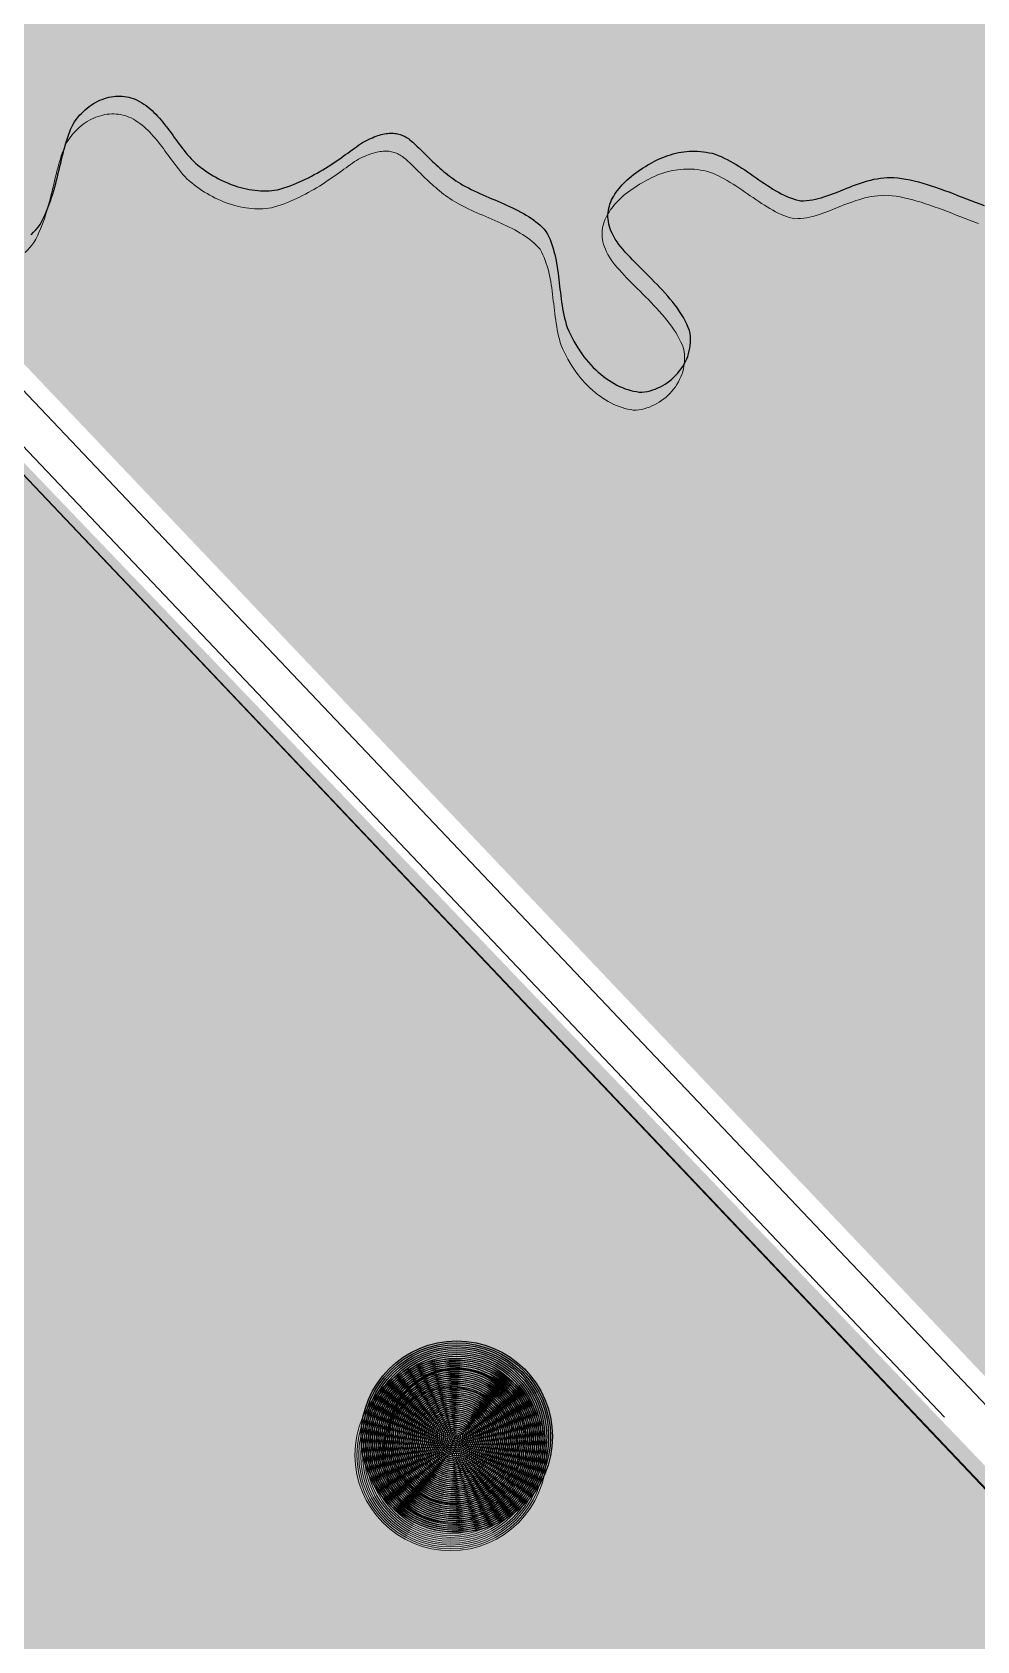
# Model space of a CAD drawing. Header units: metres. Extents: x 3 to 509016, y 4 to 6969473.
# Drawn here: x 507816.927 to 507819.394, y 6967134.081 to 6967138.28 of the extents above; entities that cross this region are included whole.
import ezdxf

# ---------------------------------------------------------------- set-up
doc = ezdxf.new("R2010")
doc.units = ezdxf.units.M
doc.linetypes.add('ISO-DASHED', pattern=[12, 8, -4])
doc.layers.add('A-FLOR', color=252, linetype='Continuous', lineweight=5)
doc.layers.add('VEG_TREE', color=252, linetype='Continuous', lineweight=0)
for name, color, linetype in [('HATCH_PAVEMENT_CARPARK', 254, 'Continuous'), ('KRB_BACK', 252, 'Continuous'), ('KRB_INV BARRIER [TYPE 1]', 2, 'ISO-DASHED'), ('KRB_LIP', 252, 'Continuous'), ('mga2020VEG_TREE', 252, 'Continuous'), ('STRINGS LIP', 60, 'Continuous'), ('XREF', 7, 'Continuous')]:
    doc.layers.add(name, color=color, linetype=linetype)
doc.layers.add('HATCH_PAVEMENT_FOOTPATH', color=7, linetype='Continuous', true_color=0xffe8a3)

# ---------------------------------------------------------------- blocks, each defined once
blk = doc.blocks.new('XD_HATCH')
at = {"layer": 'HATCH_PAVEMENT_CARPARK'}
h = blk.add_hatch(color=256, dxfattribs=at)
h.dxf.hatch_style = 1
edge = h.paths.add_edge_path()
edge.add_arc((507820.0035, 6967266.0846), 90.9846, 212.490454, 214.433145, ccw=False)
edge.add_line((507743.2597, 6967217.2114), (507739.3975, 6967223.5857))
edge.add_line((507739.3975, 6967223.5857), (507735.7937, 6967229.354))
edge.add_arc((507741.7347, 6967233.0626), 7.0035, 130.40924, 211.97437, ccw=False)
edge.add_line((507737.1947, 6967238.3954), (507750.6539, 6967250.0937))
edge.add_line((507750.6539, 6967250.0937), (507741.05, 6967244.0422))
edge.add_line((507741.05, 6967244.0422), (507736.8872, 6967241.4878))
edge.add_line((507736.8872, 6967241.4878), (507736.5955, 6967241.3754))
edge.add_line((507736.5955, 6967241.3754), (507734.5499, 6967240.1202))
edge.add_line((507734.5499, 6967240.1202), (507731.321, 6967238.1196))
edge.add_line((507731.321, 6967238.1196), (507725.6413, 6967234.6538))
edge.add_line((507725.6413, 6967234.6538), (507731.0427, 6967225.6365))
edge.add_line((507731.0427, 6967225.6365), (507734.3137, 6967220.4063))
edge.add_line((507734.3137, 6967220.4063), (507740.7105, 6967210.5555))
edge.add_arc((507792.0178, 6967243.4686), 60.9567, 212.679784, 223.004185)
edge.add_line((507747.4399, 6967201.893), (507760.8169, 6967187.5416))
edge.add_line((507760.8169, 6967187.5416), (507809.4494, 6967136.3338))
edge.add_line((507809.4494, 6967136.3338), (507818.1024, 6967127.2285))
edge.add_line((507818.1024, 6967127.2285), (507823.8522, 6967121.3778))
edge.add_line((507823.8522, 6967121.3778), (507824.4916, 6967120.7445))
edge.add_arc((508006.4469, 6967303.1514), 257.6432, 225.071025, 227.49079)
edge.add_line((507832.3552, 6967113.225), (507846.2318, 6967101.0676))
edge.add_line((507846.2318, 6967101.0676), (507853.4009, 6967095.2875))
edge.add_line((507853.4009, 6967095.2875), (507861.2594, 6967089.1032))
edge.add_line((507861.2594, 6967089.1032), (507875.8925, 6967078.0403))
edge.add_line((507875.8925, 6967078.0403), (507894.9956, 6967066.1051))
edge.add_line((507894.9956, 6967066.1051), (507898.306, 6967064.4219))
edge.add_arc((507903.2585, 6967076.4416), 13, 247.60702, 320.57814)
edge.add_line((507913.3009, 6967068.1863), (507923.2089, 6967080.3814))
edge.add_line((507923.2089, 6967080.3814), (507928.8841, 6967087.3665))
edge.add_line((507928.8841, 6967087.3665), (507934.5029, 6967094.2847))
edge.add_arc((507925.5996, 6967101.3044), 11.3378, 321.74663, 356.9562)
edge.add_arc((507925.0507, 6967101.3012), 11.8858, 357.1121, 390.65111)
edge.add_line((507935.2759, 6967107.3607), (507928.3545, 6967118.4191))
edge.add_arc((507932.5928, 6967121.0718), 5, 172.2504, 212.042, ccw=False)
edge.add_line((507927.6385, 6967121.746), (507927.9054, 6967123.707))
edge.add_line((507927.9054, 6967123.707), (507927.9054, 6967123.707))
edge.add_line((507927.9054, 6967123.707), (507928.2223, 6967126.0364))
edge.add_line((507928.2223, 6967126.0364), (507922.15, 6967126.731))
edge.add_line((507922.15, 6967126.731), (507921.9819, 6967124.7702))
edge.add_line((507921.9819, 6967124.7702), (507922.0083, 6967120.8889))
edge.add_arc((507933.6526, 6967120.7537), 11.6451, 179.33463, 190.50577)
edge.add_arc((507935.1814, 6967121.1154), 13.2144, 190.83947, 200.68044)
edge.add_arc((507934.9068, 6967121.2344), 13.0012, 201.59832, 211.60111)
edge.add_line((507923.8334, 6967114.4217), (507928.4222, 6967107.0838))
edge.add_arc((507919.4738, 6967101.4999), 10.5477, 18.52406, 31.96507, ccw=False)
edge.add_line((507929.475, 6967104.8509), (507929.787, 6967103.6541))
edge.add_line((507929.787, 6967103.6541), (507929.9488, 6967102.4281))
edge.add_arc((507919.9728, 6967101.7351), 10, -10.20747, 3.97335, ccw=False)
edge.add_arc((507921.3095, 6967101.3189), 8.6125, 334.46201, 350.94223, ccw=False)
edge.add_line((507929.0805, 6967097.606), (507928.5012, 6967096.5133))
edge.add_line((507928.5012, 6967096.5133), (507927.7914, 6967095.5006))
edge.add_line((507927.7914, 6967095.5006), (507924.2563, 6967091.1658))
edge.add_line((507924.2563, 6967091.1658), (507918.5679, 6967084.1905))
edge.add_line((507918.5679, 6967084.1905), (507911.5805, 6967075.6137))
edge.add_line((507911.5805, 6967075.6137), (507910.6446, 6967074.5407))
edge.add_line((507910.6446, 6967074.5407), (507910.1306, 6967074.0475))
edge.add_line((507910.1306, 6967074.0475), (507909.8625, 6967073.8129))
edge.add_line((507909.8625, 6967073.8129), (507909.5875, 6967073.5866))
edge.add_line((507909.5875, 6967073.5866), (507909.3038, 6967073.3673))
edge.add_line((507909.3038, 6967073.3673), (507909.0135, 6967073.1569))
edge.add_line((507909.0135, 6967073.1569), (507908.4158, 6967072.7641))
edge.add_line((507908.4158, 6967072.7641), (507907.795, 6967072.4084))
edge.add_line((507907.795, 6967072.4084), (507907.1536, 6967072.0914))
edge.add_line((507907.1536, 6967072.0914), (507906.8254, 6967071.9475))
edge.add_line((507906.8254, 6967071.9475), (507906.4929, 6967071.8138))
edge.add_line((507906.4929, 6967071.8138), (507905.8165, 6967071.5771))
edge.add_line((507905.8165, 6967071.5771), (507905.1268, 6967071.3823))
edge.add_line((507905.1268, 6967071.3823), (507904.4291, 6967071.2084))
edge.add_line((507904.4291, 6967071.2084), (507903.0116, 6967071.0343))
edge.add_line((507903.0116, 6967071.0343), (507901.5808, 6967071.0558))
edge.add_line((507901.5808, 6967071.0558), (507900.4885, 6967071.1272))
edge.add_line((507900.4885, 6967071.1272), (507899.4095, 6967071.2923))
edge.add_line((507899.4095, 6967071.2923), (507898.9893, 6967071.3828))
edge.add_line((507898.9893, 6967071.3828), (507898.1342, 6967071.614))
edge.add_line((507898.1342, 6967071.614), (507897.2973, 6967071.9045))
edge.add_line((507897.2973, 6967071.9045), (507895.3677, 6967072.9474))
edge.add_line((507895.3677, 6967072.9474), (507879.298, 6967082.9874))
edge.add_line((507879.298, 6967082.9874), (507866.995, 6967092.2887))
edge.add_line((507866.995, 6967092.2887), (507856.5403, 6967100.4533))
edge.add_line((507856.5403, 6967100.4533), (507836.1676, 6967117.7773))
edge.add_line((507836.1676, 6967117.7773), (507828.8625, 6967124.8752))
edge.add_line((507828.8625, 6967124.8752), (507821.0371, 6967132.8454))
edge.add_line((507821.0371, 6967132.8454), (507813.741, 6967140.4571))
edge.add_line((507813.741, 6967140.4571), (507815.6575, 6967142.7613))
edge.add_line((507815.6575, 6967142.7613), (507797.0648, 6967160.6825))
edge.add_line((507797.0648, 6967160.6825), (507795.7151, 6967159.5083))
edge.add_line((507795.7151, 6967159.5083), (507754.4715, 6967202.9358))
edge.add_line((507754.4715, 6967202.9358), (507751.4594, 6967206.2682))
edge.add_arc((507819.8677, 6967266.0926), 90.8772, 214.485701, 221.170275, ccw=False)
at = {"layer": 'HATCH_PAVEMENT_FOOTPATH'}
h = blk.add_hatch(color=256, dxfattribs=at)
h.dxf.hatch_style = 1
h.paths.add_polyline_path([(507816.1899, 6967141.3183), (507817.315, 6967142.7075), (507797.004, 6967162.3282), (507795.6608, 6967161.1606), (507782.5664, 6967176.2259), (507736.6866, 6967228.9713), (507736.7065, 6967228.9886), (507736.5214, 6967229.2015), (507736.2447, 6967228.918), (507736.5536, 6967228.4035), (507736.811, 6967227.9749), (507737.0684, 6967227.5462), (507737.3258, 6967227.1176), (507737.5832, 6967226.6889), (507737.8465, 6967226.2505), (507738.098, 6967225.8316), (507738.3554, 6967225.4029), (507738.6128, 6967224.9743), (507738.8702, 6967224.5456), (507739.1276, 6967224.1169), (507739.4345, 6967223.6057), (507739.6474, 6967223.266), (507739.9128, 6967222.8423), (507740.1782, 6967222.4185), (507740.4436, 6967221.9948), (507740.7089, 6967221.571), (507740.9743, 6967221.1472), (507741.2396, 6967220.7233), (507741.4107, 6967220.45), (507741.5049, 6967220.2995), (507741.7701, 6967219.8757), (507742.0353, 6967219.4518), (507742.3005, 6967219.0279), (507742.5657, 6967218.604), (507742.8309, 6967218.1801), (507743.096, 6967217.7562), (507743.3869, 6967217.2909), (507743.6292, 6967216.9125), (507743.9006, 6967216.4936), (507744.2244, 6967216.0001), (507744.4502, 6967215.6601), (507744.7285, 6967215.2457), (507745.0844, 6967214.7227), (507745.292, 6967214.4218), (507745.5774, 6967214.0122), (507745.865, 6967213.6043), (507746.1549, 6967213.1979), (507746.4471, 6967212.7932), (507746.7414, 6967212.39), (507747.038, 6967211.9885), (507747.3368, 6967211.5886), (507747.6378, 6967211.1904), (507747.9409, 6967210.7938), (507748.2463, 6967210.3989), (507748.5538, 6967210.0057), (507748.8634, 6967209.6142), (507749.1752, 6967209.2244), (507749.4892, 6967208.8363), (507749.8053, 6967208.45), (507750.1235, 6967208.0653), (507750.4438, 6967207.6825), (507750.7662, 6967207.3014), (507751.0907, 6967206.9221), (507751.4173, 6967206.5446), (507751.5715, 6967206.3679), (507751.7476, 6967206.173), (507752.4181, 6967205.4312), (507753.0887, 6967204.6893), (507753.7593, 6967203.9475), (507754.5816, 6967203.0378), (507755.1118, 6967202.4794), (507755.8005, 6967201.7543), (507756.4891, 6967201.0292), (507757.1778, 6967200.3041), (507757.8664, 6967199.579), (507758.555, 6967198.8539), (507758.7322, 6967198.6674), (507759.2437, 6967198.1288), (507759.9323, 6967197.4037), (507760.6209, 6967196.6786), (507761.3096, 6967195.9535), (507761.9982, 6967195.2284), (507762.6869, 6967194.5033), (507763.3755, 6967193.7782), (507764.0641, 6967193.0531), (507764.7528, 6967192.328), (507765.2763, 6967191.7767), (507765.4414, 6967191.6028), (507766.1301, 6967190.8777), (507766.8187, 6967190.1526), (507767.5073, 6967189.4275), (507768.196, 6967188.7024), (507768.8846, 6967187.9773), (507769.5732, 6967187.2522), (507770.2619, 6967186.5271), (507770.9505, 6967185.802), (507771.6392, 6967185.0769), (507772.3278, 6967184.3518), (507773.0164, 6967183.6267), (507773.7051, 6967182.9016), (507774.3937, 6967182.1765), (507775.0824, 6967181.4514), (507775.771, 6967180.7263), (507776.4596, 6967180.0012), (507777.1483, 6967179.2761), (507777.8369, 6967178.551), (507778.5256, 6967177.8259), (507779.2142, 6967177.1008), (507779.9028, 6967176.3756), (507780.5915, 6967175.6505), (507781.2801, 6967174.9254), (507781.9687, 6967174.2003), (507782.6574, 6967173.4752), (507783.346, 6967172.7501), (507784.0347, 6967172.025), (507784.7233, 6967171.2999), (507785.4119, 6967170.5748), (507786.1006, 6967169.8497), (507786.7892, 6967169.1246), (507787.4779, 6967168.3995), (507788.1665, 6967167.6744), (507788.8551, 6967166.9493), (507789.5438, 6967166.2242), (507790.2324, 6967165.4991), (507790.921, 6967164.774), (507791.6097, 6967164.0489), (507792.2983, 6967163.3238), (507792.987, 6967162.5987), (507793.6756, 6967161.8736), (507794.3642, 6967161.1484), (507795.0529, 6967160.4233), (507795.725, 6967159.7157), (507796.2809, 6967160.1993), (507797.07, 6967160.8858), (507797.2347, 6967160.7271), (507797.9547, 6967160.0331), (507798.6747, 6967159.3391), (507799.3947, 6967158.6451), (507800.1147, 6967157.9511), (507800.8347, 6967157.2571), (507801.5547, 6967156.5632), (507802.2747, 6967155.8692), (507802.9946, 6967155.1752), (507803.7146, 6967154.4812), (507804.4346, 6967153.7872), (507805.1546, 6967153.0932), (507805.8746, 6967152.3992), (507806.5946, 6967151.7053), (507807.3146, 6967151.0113), (507808.0346, 6967150.3173), (507808.7546, 6967149.6233), (507809.4745, 6967148.9293), (507810.1945, 6967148.2353), (507810.9145, 6967147.5413), (507811.6345, 6967146.8474), (507812.3545, 6967146.1534), (507813.0745, 6967145.4594), (507813.7945, 6967144.7654), (507814.5145, 6967144.0714), (507815.2345, 6967143.3774), (507815.8606, 6967142.7739), (507815.6056, 6967142.4588), (507814.9766, 6967141.6814), (507814.3476, 6967140.904), (507813.9412, 6967140.4659), (507814.0911, 6967140.3079), (507816.8801, 6967137.4403), (507817.5688, 6967136.7152), (507818.2574, 6967135.9901), (507818.946, 6967135.2649), (507819.6347, 6967134.5398), (507820.3233, 6967133.8147), (507821.145, 6967132.9496), (507821.7085, 6967132.3756), (507822.4091, 6967131.6621), (507823.1097, 6967130.9485), (507823.8103, 6967130.235), (507824.5109, 6967129.5214), (507825.2115, 6967128.8078), (507825.9121, 6967128.0943), (507826.6127, 6967127.3807), (507827.3133, 6967126.6672), (507828.0139, 6967125.9536), (507828.7145, 6967125.2401), (507828.9683, 6967124.9815), (507829.4231, 6967124.5396), (507830.1403, 6967123.8427), (507830.8575, 6967123.1459), (507831.5747, 6967122.449), (507832.292, 6967121.7522), (507833.0092, 6967121.0553), (507833.7264, 6967120.3585), (507834.4436, 6967119.6616), (507835.1608, 6967118.9647), (507835.878, 6967118.2679), (507836.2686, 6967117.8883), (507836.6079, 6967117.5998), (507837.3697, 6967116.952), (507838.1315, 6967116.3042), (507838.8933, 6967115.6564), (507839.6552, 6967115.0086), (507840.417, 6967114.3608), (507841.1788, 6967113.713), (507841.9406, 6967113.0652), (507842.7024, 6967112.4173), (507843.4642, 6967111.7695), (507844.226, 6967111.1217), (507844.9878, 6967110.4739), (507845.7496, 6967109.8261), (507846.5114, 6967109.1783), (507847.2732, 6967108.5305), (507848.035, 6967107.8827), (507848.7968, 6967107.2349), (507849.5586, 6967106.5871), (507850.3204, 6967105.9393), (507851.0822, 6967105.2915), (507851.844, 6967104.6437), (507852.6058, 6967103.9959), (507853.3676, 6967103.3481), (507854.1294, 6967102.7002), (507854.8912, 6967102.0524), (507855.6531, 6967101.4046), (507856.4149, 6967100.7568), (507856.6351, 6967100.5696), (507857.1905, 6967100.1358), (507857.9786, 6967099.5203), (507858.7667, 6967098.9048), (507859.5549, 6967098.2894), (507860.343, 6967097.6739), (507861.1312, 6967097.0584), (507861.9193, 6967096.4429), (507862.7074, 6967095.8274), (507863.4956, 6967095.2119), (507864.2837, 6967094.5964), (507865.0719, 6967093.9809), (507865.86, 6967093.3654), (507866.6481, 6967092.7499), (507867.0864, 6967092.4077), (507867.4386, 6967092.1413), (507868.2363, 6967091.5383), (507869.034, 6967090.9352), (507869.8317, 6967090.3321), (507870.6294, 6967089.7291), (507871.4271, 6967089.126), (507872.2248, 6967088.5229), (507873.0225, 6967087.9198), (507873.8202, 6967087.3168), (507874.6178, 6967086.7137), (507875.4155, 6967086.1106), (507876.2132, 6967085.5076), (507877.0109, 6967084.9045), (507877.8086, 6967084.3014), (507878.6063, 6967083.6984), (507879.394, 6967083.1043), (507880.2421, 6967082.5744), (507881.0901, 6967082.0445), (507881.9382, 6967081.5147), (507882.7863, 6967080.9848), (507883.6344, 6967080.455), (507884.4825, 6967079.9251), (507885.3306, 6967079.3952), (507886.1786, 6967078.8654), (507887.0267, 6967078.3355), (507887.8748, 6967077.8056), (507888.7229, 6967077.2758), (507889.571, 6967076.7459), (507890.419, 6967076.216), (507890.7858, 6967075.9869), (507891.2671, 6967075.6862), (507892.1152, 6967075.1563), (507892.9633, 6967074.6264), (507893.8114, 6967074.0966), (507894.6595, 6967073.5667), (507895.5069, 6967073.0375), (507895.9324, 6967072.7866), (507896.3677, 6967072.553), (507896.8119, 6967072.337), (507897.2644, 6967072.1389), (507897.7245, 6967071.9591), (507898.1914, 6967071.7978), (507898.3929, 6967071.7345), (507898.6643, 6967071.6553), (507899.1426, 6967071.5318), (507899.6255, 6967071.4275), (507900.1121, 6967071.3427), (507900.6017, 6967071.2774), (507901.0936, 6967071.2317), (507901.5868, 6967071.2057), (507902.0807, 6967071.1995), (507902.5745, 6967071.2132), (507903.0674, 6967071.2465), (507903.1734, 6967071.258), (507902.2987, 6967071.9641), (507902.111, 6967071.7319)])
blk = doc.blocks.new('25027_BNP_Skygate Play-Sheet - 000101 - SITE PLAN')
at = {"layer": 'A-FLOR'}
blk.add_line((-2353281.5, 4034140.9), (-2363579.8, 4032045.7), dxfattribs=at)
blk = doc.blocks.new('XE_ARCH')
at = {"xscale": 0.001, "yscale": 0.001, "zscale": 0.001, "rotation": 121.996}
blk.add_blockref('25027_BNP_Skygate Play-Sheet - 000101 - SITE PLAN', (509988.1258, 6971273.7702), dxfattribs=at)
blk = doc.blocks.new('BAC V TREE')
for p, q in [((-4.3339, 16.0042), (-4.308, 16.0178)), ((-4.308, 16.0178), (-4.2817, 16.0301)), ((-4.2817, 16.0301), (-4.2552, 16.041)), ((-4.2552, 16.041), (-4.2284, 16.0507)), ((-4.2284, 16.0507), (-4.2015, 16.059)), ((-4.2015, 16.059), (-4.1745, 16.066)), ((-4.1745, 16.066), (-4.1474, 16.0716)), ((-4.1474, 16.0716), (-4.1203, 16.0759)), ((-4.1203, 16.0759), (-4.0933, 16.0788)), ((-4.0933, 16.0788), (-4.0663, 16.0803)), ((-4.0663, 16.0803), (-4.0394, 16.0805)), ((-4.0394, 16.0805), (-4.0128, 16.0793)), ((-4.0128, 16.0793), (-3.9864, 16.0768)), ((-3.9864, 16.0768), (-3.9602, 16.0728)), ((-3.9602, 16.0728), (-3.9344, 16.0674)), ((-3.9344, 16.0674), (-3.9089, 16.0606)), ((-3.9089, 16.0606), (-3.8839, 16.0524)), ((-3.8839, 16.0524), (-3.8594, 16.0428)), ((-3.8594, 16.0428), (-3.8353, 16.0317)), ((-3.8353, 16.0317), (-3.8072, 16.0167)), ((-3.8072, 16.0167), (-3.7799, 16.0006)), ((-4.5661, 15.7981), (-4.5459, 15.8244)), ((-4.5459, 15.8244), (-4.5249, 15.8494)), ((-4.5249, 15.8494), (-4.5031, 15.8731)), ((-4.5031, 15.8731), (-4.4806, 15.8957)), ((-4.4806, 15.8957), (-4.4575, 15.9169)), ((-4.4575, 15.9169), (-4.4338, 15.937)), ((-4.4338, 15.937), (-4.4095, 15.9557)), ((-4.4095, 15.9557), (-4.3848, 15.9731)), ((-4.3848, 15.9731), (-4.3596, 15.9893)), ((-4.3596, 15.9893), (-4.3339, 16.0042)), ((-3.7799, 16.0006), (-3.7535, 15.9835)), ((-3.7535, 15.9835), (-3.7279, 15.9653)), ((-3.7279, 15.9653), (-3.7031, 15.9463)), ((-3.7031, 15.9463), (-3.679, 15.9263)), ((-3.679, 15.9263), (-3.6555, 15.9055)), ((-3.6555, 15.9055), (-3.6327, 15.8839)), ((-3.6327, 15.8839), (-3.6105, 15.8616)), ((-3.6105, 15.8616), (-3.5887, 15.8386)), ((-3.5887, 15.8386), (-3.5675, 15.8151)), ((-4.6593, 15.6114), (-4.6467, 15.6454)), ((-4.6467, 15.6454), (-4.6333, 15.6785)), ((-4.6333, 15.6785), (-4.6191, 15.7107)), ((-4.6191, 15.7107), (-4.604, 15.742)), ((-4.604, 15.742), (-4.5855, 15.7706)), ((-4.5855, 15.7706), (-4.5661, 15.7981)), ((-3.5675, 15.8151), (-3.5466, 15.7909)), ((-3.5466, 15.7909), (-3.5261, 15.7663)), ((-3.5261, 15.7663), (-3.506, 15.7412)), ((-3.506, 15.7412), (-3.4861, 15.7158)), ((-3.4861, 15.7158), (-3.4665, 15.69)), ((-3.4665, 15.69), (-3.447, 15.664)), ((-3.447, 15.664), (-3.4276, 15.6377)), ((-3.4276, 15.6377), (-3.4083, 15.6113)), ((-0.8866, 15.6223), (-0.8673, 15.6262)), ((-0.8673, 15.6262), (-0.8484, 15.6294)), ((-0.8484, 15.6294), (-0.8299, 15.6318)), ((-0.8299, 15.6318), (-0.8118, 15.6334)), ((-0.8118, 15.6334), (-0.7941, 15.6343)), ((-0.7941, 15.6343), (-0.7767, 15.6343)), ((-0.7767, 15.6343), (-0.7597, 15.6337)), ((-0.7597, 15.6337), (-0.7431, 15.6322)), ((-0.7431, 15.6322), (-0.7267, 15.6301)), ((-0.7267, 15.6301), (-0.7108, 15.6272)), ((-0.7108, 15.6272), (-0.6951, 15.6236)), ((-0.6951, 15.6236), (-0.6797, 15.6193)), ((-4.7143, 15.4305), (-4.7041, 15.468)), ((-4.7041, 15.468), (-4.6937, 15.5049)), ((-4.6937, 15.5049), (-4.6827, 15.5412)), ((-4.6827, 15.5412), (-4.6713, 15.5767)), ((-4.6713, 15.5767), (-4.6593, 15.6114)), ((-3.4083, 15.6113), (-3.389, 15.5847)), ((-3.389, 15.5847), (-3.3697, 15.5581)), ((-3.3697, 15.5581), (-3.3504, 15.5316)), ((-3.3504, 15.5316), (-3.3309, 15.505)), ((-3.3309, 15.505), (-3.3112, 15.4786)), ((-3.3112, 15.4786), (-3.2913, 15.4524)), ((-3.2913, 15.4524), (-3.2711, 15.4264)), ((-1.2806, 15.4167), (-1.2541, 15.4359)), ((-1.2541, 15.4359), (-1.2283, 15.4547)), ((-1.2283, 15.4547), (-1.203, 15.4731)), ((-1.203, 15.4731), (-1.1783, 15.491)), ((-1.1783, 15.491), (-1.1542, 15.5084)), ((-1.1542, 15.5084), (-1.1292, 15.5228)), ((-1.1292, 15.5228), (-1.1046, 15.5362)), ((-1.1046, 15.5362), (-1.0806, 15.5487)), ((-1.0806, 15.5487), (-1.0571, 15.5604)), ((-1.0571, 15.5604), (-1.0341, 15.5711)), ((-1.0341, 15.5711), (-1.0117, 15.581)), ((-1.0117, 15.581), (-0.9897, 15.59)), ((-0.9897, 15.59), (-0.9681, 15.5981)), ((-0.9681, 15.5981), (-0.9471, 15.6054)), ((-0.9471, 15.6054), (-0.9265, 15.6118)), ((-0.9265, 15.6118), (-0.9063, 15.6175)), ((-0.9063, 15.6175), (-0.8866, 15.6223)), ((-0.6797, 15.6193), (-0.6646, 15.6143)), ((-0.6646, 15.6143), (-0.6498, 15.6086)), ((-0.6498, 15.6086), (-0.6353, 15.6022)), ((-0.6353, 15.6022), (-0.621, 15.5952)), ((-0.621, 15.5952), (-0.607, 15.5875)), ((-0.607, 15.5875), (-0.5932, 15.5792)), ((-0.5932, 15.5792), (-0.5797, 15.5702)), ((-0.5797, 15.5702), (-0.5619, 15.5558)), ((-0.5619, 15.5558), (-0.5442, 15.5408)), ((-0.5442, 15.5408), (-0.5265, 15.5254)), ((-0.5265, 15.5254), (-0.5088, 15.5095)), ((-0.5088, 15.5095), (-0.4911, 15.4931)), ((-0.4911, 15.4931), (-0.4733, 15.4763)), ((-0.4733, 15.4763), (-0.4555, 15.4592)), ((-0.4555, 15.4592), (-0.4375, 15.4417)), ((-0.4375, 15.4417), (-0.4193, 15.4239)), ((-4.7622, 15.2352), (-4.7527, 15.2751)), ((-4.7527, 15.2751), (-4.7433, 15.3147)), ((-4.7433, 15.3147), (-4.7337, 15.3538)), ((-4.7337, 15.3538), (-4.7241, 15.3924)), ((-4.7241, 15.3924), (-4.7143, 15.4305)), ((-3.2711, 15.4264), (-3.2506, 15.4007)), ((-3.2506, 15.4007), (-3.2298, 15.3753)), ((-3.2298, 15.3753), (-3.2085, 15.3503)), ((-3.2085, 15.3503), (-3.1867, 15.3258)), ((-3.1867, 15.3258), (-3.1645, 15.3018)), ((-3.1645, 15.3018), (-3.1356, 15.2768)), ((-3.1356, 15.2768), (-3.1063, 15.2526)), ((-3.1063, 15.2526), (-3.0766, 15.2292)), ((-1.544, 15.2359), (-1.5125, 15.2561)), ((-1.5125, 15.2561), (-1.4816, 15.2764)), ((-1.4816, 15.2764), (-1.4513, 15.2968)), ((-1.4513, 15.2968), (-1.4214, 15.3171)), ((-1.4214, 15.3171), (-1.3922, 15.3373)), ((-1.3922, 15.3373), (-1.3634, 15.3575)), ((-1.3634, 15.3575), (-1.3352, 15.3775)), ((-1.3352, 15.3775), (-1.3076, 15.3972)), ((-1.3076, 15.3972), (-1.2806, 15.4167)), ((-0.4193, 15.4239), (-0.401, 15.4058)), ((-0.401, 15.4058), (-0.3825, 15.3874)), ((-0.3825, 15.3874), (-0.3637, 15.3688)), ((-0.3637, 15.3688), (-0.3447, 15.35)), ((-0.3447, 15.35), (-0.3254, 15.3311)), ((-0.3254, 15.3311), (-0.3058, 15.312)), ((-0.3058, 15.312), (-0.2858, 15.2928)), ((-0.2858, 15.2928), (-0.2654, 15.2735)), ((-0.2654, 15.2735), (-0.2447, 15.2542)), ((-0.2447, 15.2542), (-0.2235, 15.2348)), ((2.2652, 15.237), (2.2945, 15.2547)), ((2.2945, 15.2547), (2.3239, 15.2716)), ((2.3239, 15.2716), (2.3535, 15.2878)), ((2.3535, 15.2878), (2.3833, 15.3031)), ((2.3833, 15.3031), (2.4133, 15.3177)), ((2.4133, 15.3177), (2.4434, 15.3314)), ((2.4434, 15.3314), (2.4738, 15.3443)), ((2.4738, 15.3443), (2.5043, 15.3562)), ((2.5043, 15.3562), (2.5351, 15.3672)), ((2.5351, 15.3672), (2.5661, 15.3773)), ((2.5661, 15.3773), (2.5974, 15.3863)), ((2.5974, 15.3863), (2.6289, 15.3944)), ((2.6289, 15.3944), (2.6606, 15.4014)), ((2.6606, 15.4014), (2.6927, 15.4073)), ((2.6927, 15.4073), (2.725, 15.4121)), ((2.725, 15.4121), (2.7576, 15.4158)), ((2.7576, 15.4158), (2.7906, 15.4184)), ((2.7906, 15.4184), (2.8238, 15.4197)), ((2.8238, 15.4197), (2.8574, 15.4198)), ((2.8574, 15.4198), (2.8913, 15.4187)), ((2.8913, 15.4187), (2.9256, 15.4163)), ((2.9256, 15.4163), (2.9602, 15.4126)), ((2.9602, 15.4126), (2.9952, 15.4076)), ((2.9952, 15.4076), (3.0306, 15.4012)), ((3.0306, 15.4012), (3.0664, 15.3934)), ((3.0664, 15.3934), (3.1027, 15.3817)), ((3.1027, 15.3817), (3.1389, 15.3684)), ((3.1389, 15.3684), (3.1748, 15.3535)), ((3.1748, 15.3535), (3.2106, 15.3371)), ((3.2106, 15.3371), (3.2462, 15.3195)), ((3.2462, 15.3195), (3.2816, 15.3007)), ((3.2816, 15.3007), (3.3168, 15.2809)), ((3.3168, 15.2809), (3.3519, 15.2602)), ((3.3519, 15.2602), (3.3868, 15.2386)), ((3.3868, 15.2386), (3.4215, 15.2165)), ((-4.8126, 15.0311), (-4.8018, 15.0724)), ((-4.8018, 15.0724), (-4.7915, 15.1134)), ((-4.7915, 15.1134), (-4.7815, 15.1543)), ((-4.7815, 15.1543), (-4.7718, 15.1949)), ((-4.7718, 15.1949), (-4.7622, 15.2352)), ((-3.0766, 15.2292), (-3.0464, 15.2066)), ((-3.0464, 15.2066), (-3.0158, 15.1848)), ((-3.0158, 15.1848), (-2.9849, 15.1639)), ((-2.9849, 15.1639), (-2.9536, 15.1438)), ((-2.9536, 15.1438), (-2.9219, 15.1245)), ((-2.9219, 15.1245), (-2.89, 15.1062)), ((-2.89, 15.1062), (-2.8578, 15.0887)), ((-2.8578, 15.0887), (-2.8252, 15.0721)), ((-2.8252, 15.0721), (-2.7925, 15.0565)), ((-2.7925, 15.0565), (-2.7595, 15.0418)), ((-1.9223, 15.0339), (-1.8855, 15.0498)), ((-1.8855, 15.0498), (-1.8492, 15.0664)), ((-1.8492, 15.0664), (-1.8134, 15.0835)), ((-1.8134, 15.0835), (-1.778, 15.1012)), ((-1.778, 15.1012), (-1.7431, 15.1194)), ((-1.7431, 15.1194), (-1.7087, 15.138)), ((-1.7087, 15.138), (-1.6748, 15.157)), ((-1.6748, 15.157), (-1.6413, 15.1763)), ((-1.6413, 15.1763), (-1.6083, 15.196)), ((-1.6083, 15.196), (-1.5759, 15.2159)), ((-1.5759, 15.2159), (-1.544, 15.2359)), ((-0.2235, 15.2348), (-0.2019, 15.2155)), ((-0.2019, 15.2155), (-0.1797, 15.1963)), ((-0.1797, 15.1963), (-0.1571, 15.1771)), ((-0.1571, 15.1771), (-0.1339, 15.158)), ((-0.1339, 15.158), (-0.1101, 15.139)), ((-0.1101, 15.139), (-0.0858, 15.1203)), ((-0.0858, 15.1203), (-0.0608, 15.1017)), ((-0.0608, 15.1017), (-0.0351, 15.0833)), ((-0.0351, 15.0833), (-0.0088, 15.0652)), ((-0.0088, 15.0652), (0.0182, 15.0475)), ((0.0182, 15.0475), (0.046, 15.03)), ((2.0055, 15.0352), (2.0261, 15.0561)), ((2.0261, 15.0561), (2.0475, 15.0767)), ((2.0475, 15.0767), (2.0694, 15.0971)), ((2.0694, 15.0971), (2.0918, 15.1173)), ((2.0918, 15.1173), (2.1205, 15.1387)), ((2.1205, 15.1387), (2.1492, 15.1596)), ((2.1492, 15.1596), (2.178, 15.1799)), ((2.178, 15.1799), (2.207, 15.1996)), ((2.207, 15.1996), (2.236, 15.2186)), ((2.236, 15.2186), (2.2652, 15.237)), ((3.4215, 15.2165), (3.4561, 15.1937)), ((3.4561, 15.1937), (3.4906, 15.1706)), ((3.4906, 15.1706), (3.5249, 15.1472)), ((3.5249, 15.1472), (3.5591, 15.1237)), ((3.5591, 15.1237), (3.5932, 15.1001)), ((3.5932, 15.1001), (3.6272, 15.0766)), ((3.6272, 15.0766), (3.6611, 15.0534)), ((3.6611, 15.0534), (3.6948, 15.0305)), ((4.8583, 15.0407), (4.8948, 15.0523)), ((4.8948, 15.0523), (4.9317, 15.063)), ((4.9317, 15.063), (4.969, 15.0728)), ((4.969, 15.0728), (5.0069, 15.0815)), ((5.0069, 15.0815), (5.0453, 15.089)), ((5.0453, 15.089), (5.0843, 15.0952)), ((5.0843, 15.0952), (5.124, 15.1)), ((5.124, 15.1), (5.1643, 15.1031)), ((5.1643, 15.1031), (5.2054, 15.1046)), ((5.2054, 15.1046), (5.2472, 15.1042)), ((5.2472, 15.1042), (5.2946, 15.0997)), ((5.2946, 15.0997), (5.3427, 15.0933)), ((5.3427, 15.0933), (5.3915, 15.085)), ((5.3915, 15.085), (5.4409, 15.075)), ((5.4409, 15.075), (5.4909, 15.0635)), ((5.4909, 15.0635), (5.5414, 15.0506)), ((5.5414, 15.0506), (5.5924, 15.0363)), ((-4.8748, 14.8241), (-4.861, 14.8655)), ((-4.861, 14.8655), (-4.8479, 14.9069)), ((-4.8479, 14.9069), (-4.8355, 14.9484)), ((-4.8355, 14.9484), (-4.8238, 14.9898)), ((-4.8238, 14.9898), (-4.8126, 15.0311)), ((-2.7595, 15.0418), (-2.7263, 15.028)), ((-2.7263, 15.028), (-2.6929, 15.0153)), ((-2.6929, 15.0153), (-2.6594, 15.0035)), ((-2.6594, 15.0035), (-2.6257, 14.9927)), ((-2.6257, 14.9927), (-2.5919, 14.9829)), ((-2.5919, 14.9829), (-2.558, 14.9741)), ((-2.558, 14.9741), (-2.5241, 14.9664)), ((-2.5241, 14.9664), (-2.4901, 14.9598)), ((-2.4901, 14.9598), (-2.456, 14.9542)), ((-2.456, 14.9542), (-2.422, 14.9497)), ((-2.422, 14.9497), (-2.3879, 14.9463)), ((-2.3879, 14.9463), (-2.3539, 14.9441)), ((-2.3539, 14.9441), (-2.3199, 14.9429)), ((-2.3199, 14.9429), (-2.2861, 14.943)), ((-2.2861, 14.943), (-2.2523, 14.9441)), ((-2.2523, 14.9441), (-2.2186, 14.9465)), ((-2.2186, 14.9465), (-2.1851, 14.9501)), ((-2.1851, 14.9501), (-2.1517, 14.9548)), ((-2.1517, 14.9548), (-2.1124, 14.9658)), ((-2.1124, 14.9658), (-2.0736, 14.9777)), ((-2.0736, 14.9777), (-2.0351, 14.9906)), ((-2.0351, 14.9906), (-1.997, 15.0042)), ((-1.997, 15.0042), (-1.9594, 15.0187)), ((-1.9594, 15.0187), (-1.9223, 15.0339)), ((0.046, 15.03), (0.0746, 15.0129)), ((0.0746, 15.0129), (0.1074, 14.995)), ((0.1074, 14.995), (0.1408, 14.9776)), ((0.1408, 14.9776), (0.1748, 14.9606)), ((0.1748, 14.9606), (0.2092, 14.944)), ((0.2092, 14.944), (0.244, 14.9277)), ((0.244, 14.9277), (0.2791, 14.9117)), ((0.2791, 14.9117), (0.3145, 14.8959)), ((0.3145, 14.8959), (0.3501, 14.8803)), ((0.3501, 14.8803), (0.3858, 14.8648)), ((0.3858, 14.8648), (0.4216, 14.8493)), ((1.8595, 14.8337), (1.8714, 14.8574)), ((1.8714, 14.8574), (1.8846, 14.8808)), ((1.8846, 14.8808), (1.8989, 14.9038)), ((1.8989, 14.9038), (1.9143, 14.9265)), ((1.9143, 14.9265), (1.9307, 14.9488)), ((1.9307, 14.9488), (1.9481, 14.9708)), ((1.9481, 14.9708), (1.9664, 14.9926)), ((1.9664, 14.9926), (1.9855, 15.014)), ((1.9855, 15.014), (2.0055, 15.0352)), ((3.6948, 15.0305), (3.7285, 15.0082)), ((3.7285, 15.0082), (3.7621, 14.9864)), ((3.7621, 14.9864), (3.7956, 14.9654)), ((3.7956, 14.9654), (3.8291, 14.9452)), ((3.8291, 14.9452), (3.8624, 14.9261)), ((3.8624, 14.9261), (3.8957, 14.9081)), ((3.8957, 14.9081), (3.929, 14.8913)), ((3.929, 14.8913), (3.9622, 14.8759)), ((3.9622, 14.8759), (3.9954, 14.862)), ((3.9954, 14.862), (4.0285, 14.8498)), ((4.339, 14.8512), (4.3734, 14.8604)), ((4.3734, 14.8604), (4.4077, 14.8707)), ((4.4077, 14.8707), (4.4418, 14.8818)), ((4.4418, 14.8818), (4.4759, 14.8937)), ((4.4759, 14.8937), (4.51, 14.9063)), ((4.51, 14.9063), (4.5441, 14.9194)), ((4.5441, 14.9194), (4.5783, 14.9329)), ((4.5783, 14.9329), (4.6125, 14.9467)), ((4.6125, 14.9467), (4.6469, 14.9606)), ((4.6469, 14.9606), (4.6815, 14.9746)), ((4.6815, 14.9746), (4.7163, 14.9885)), ((4.7163, 14.9885), (4.7513, 15.0022)), ((4.7513, 15.0022), (4.7867, 15.0155)), ((4.7867, 15.0155), (4.8223, 15.0284)), ((4.8223, 15.0284), (4.8583, 15.0407)), ((5.5924, 15.0363), (5.6439, 15.0208)), ((5.6439, 15.0208), (5.6957, 15.0042)), ((5.6957, 15.0042), (5.7479, 14.9867)), ((5.7479, 14.9867), (5.8003, 14.9684)), ((5.8003, 14.9684), (5.853, 14.9493)), ((5.853, 14.9493), (5.9058, 14.9297)), ((5.9058, 14.9297), (5.9588, 14.9096)), ((5.9588, 14.9096), (6.0119, 14.8892)), ((6.0119, 14.8892), (6.065, 14.8685)), ((6.065, 14.8685), (6.118, 14.8478)), ((-4.9583, 14.6198), (-4.9395, 14.6602)), ((-4.9395, 14.6602), (-4.9218, 14.7008)), ((-4.9218, 14.7008), (-4.9051, 14.7417)), ((-4.9051, 14.7417), (-4.8895, 14.7828)), ((-4.8895, 14.7828), (-4.8748, 14.8241)), ((0.4216, 14.8493), (0.4573, 14.8339)), ((0.4573, 14.8339), (0.493, 14.8185)), ((0.493, 14.8185), (0.5286, 14.803)), ((0.5286, 14.803), (0.564, 14.7874)), ((0.564, 14.7874), (0.5991, 14.7717)), ((0.5991, 14.7717), (0.6339, 14.7557)), ((0.6339, 14.7557), (0.6682, 14.7394)), ((0.6682, 14.7394), (0.7021, 14.7229)), ((0.7021, 14.7229), (0.7355, 14.706)), ((0.7355, 14.706), (0.7683, 14.6887)), ((0.7683, 14.6887), (0.8005, 14.6709)), ((0.8005, 14.6709), (0.8319, 14.6526)), ((1.8154, 14.6565), (1.817, 14.6831)), ((1.817, 14.6831), (1.8203, 14.7093)), ((1.8203, 14.7093), (1.8252, 14.735)), ((1.8252, 14.735), (1.8317, 14.7603)), ((1.8317, 14.7603), (1.8396, 14.7851)), ((1.8396, 14.7851), (1.8489, 14.8096)), ((1.8489, 14.8096), (1.8595, 14.8337)), ((4.0285, 14.8498), (4.0616, 14.8393)), ((4.0616, 14.8393), (4.0947, 14.8307)), ((4.0947, 14.8307), (4.1278, 14.8242)), ((4.1278, 14.8242), (4.1638, 14.8247)), ((4.1638, 14.8247), (4.1994, 14.8269)), ((4.1994, 14.8269), (4.2347, 14.8308)), ((4.2347, 14.8308), (4.2697, 14.8363)), ((4.2697, 14.8363), (4.3045, 14.8431)), ((4.3045, 14.8431), (4.339, 14.8512)), ((6.118, 14.8478), (6.171, 14.827)), ((6.171, 14.827), (6.2239, 14.8065)), ((6.2239, 14.8065), (6.2766, 14.7862)), ((6.2766, 14.7862), (6.3291, 14.7662)), ((-5.0773, 14.4468), (-5.0506, 14.4772)), ((-5.0506, 14.4772), (-5.0247, 14.5083)), ((-5.0247, 14.5083), (-4.9998, 14.5401)), ((-4.9998, 14.5401), (-4.9784, 14.5798)), ((-4.9784, 14.5798), (-4.9583, 14.6198)), ((0.8319, 14.6526), (0.8625, 14.6338)), ((0.8625, 14.6338), (0.8923, 14.6144)), ((0.8923, 14.6144), (0.9211, 14.5943)), ((0.9211, 14.5943), (0.949, 14.5736)), ((0.949, 14.5736), (0.9758, 14.5521)), ((0.9758, 14.5521), (1.0015, 14.5298)), ((1.0015, 14.5298), (1.026, 14.5066)), ((1.026, 14.5066), (1.0492, 14.4826)), ((1.0492, 14.4826), (1.0712, 14.4576)), ((1.8154, 14.6295), (1.8154, 14.6565)), ((1.8172, 14.602), (1.8154, 14.6295)), ((1.8209, 14.574), (1.8172, 14.602)), ((1.8265, 14.5455), (1.8209, 14.574)), ((1.834, 14.5165), (1.8265, 14.5455)), ((1.8436, 14.487), (1.834, 14.5165)), ((1.8552, 14.4569), (1.8436, 14.487)), ((-5.1049, 14.4171), (-5.0773, 14.4468)), ((1.0712, 14.4576), (1.0889, 14.4251)), ((1.0889, 14.4251), (1.1051, 14.3919)), ((1.1051, 14.3919), (1.1199, 14.3581)), ((1.1199, 14.3581), (1.1334, 14.3238)), ((1.1334, 14.3238), (1.1457, 14.2889)), ((1.1457, 14.2889), (1.1569, 14.2535)), ((1.869, 14.4264), (1.8552, 14.4569)), ((1.885, 14.3952), (1.869, 14.4264)), ((1.9033, 14.3635), (1.885, 14.3952)), ((1.9239, 14.3312), (1.9033, 14.3635)), ((1.9463, 14.3012), (1.9239, 14.3312)), ((1.9704, 14.2709), (1.9463, 14.3012)), ((1.1569, 14.2535), (1.167, 14.2176)), ((1.167, 14.2176), (1.1762, 14.1813)), ((1.1762, 14.1813), (1.1845, 14.1446)), ((1.1845, 14.1446), (1.1921, 14.1076)), ((1.1921, 14.1076), (1.1989, 14.0702)), ((1.996, 14.2403), (1.9704, 14.2709)), ((2.0229, 14.2096), (1.996, 14.2403)), ((2.0511, 14.1786), (2.0229, 14.2096)), ((2.0803, 14.1473), (2.0511, 14.1786)), ((2.1105, 14.1158), (2.0803, 14.1473)), ((2.1415, 14.0841), (2.1105, 14.1158)), ((2.1733, 14.052), (2.1415, 14.0841)), ((1.1989, 14.0702), (1.2051, 14.0325)), ((1.2051, 14.0325), (1.2109, 13.9945)), ((1.2109, 13.9945), (1.2162, 13.9563)), ((1.2162, 13.9563), (1.2211, 13.9179)), ((1.2211, 13.9179), (1.2259, 13.8793)), ((2.2056, 14.0197), (2.1733, 14.052)), ((2.2384, 13.9871), (2.2056, 14.0197)), ((2.2716, 13.9543), (2.2384, 13.9871)), ((2.3049, 13.9211), (2.2716, 13.9543)), ((2.3383, 13.8876), (2.3049, 13.9211)), ((1.2259, 13.8793), (1.2304, 13.8406)), ((1.2304, 13.8406), (1.2349, 13.8018)), ((1.2349, 13.8018), (1.2394, 13.7629)), ((1.2394, 13.7629), (1.2439, 13.724)), ((1.2439, 13.724), (1.2487, 13.6852)), ((2.3716, 13.8539), (2.3383, 13.8876)), ((2.4048, 13.8198), (2.3716, 13.8539)), ((2.4376, 13.7854), (2.4048, 13.8198)), ((2.4701, 13.7507), (2.4376, 13.7854)), ((2.5019, 13.7156), (2.4701, 13.7507)), ((2.5331, 13.6802), (2.5019, 13.7156)), ((1.2487, 13.6852), (1.2538, 13.6463)), ((1.2538, 13.6463), (1.2592, 13.6075)), ((1.2592, 13.6075), (1.265, 13.5689)), ((1.265, 13.5689), (1.2714, 13.5304)), ((1.2714, 13.5304), (1.2785, 13.492)), ((2.5634, 13.6445), (2.5331, 13.6802)), ((2.5928, 13.6084), (2.5634, 13.6445)), ((2.6212, 13.5719), (2.5928, 13.6084)), ((2.6483, 13.5351), (2.6212, 13.5719)), ((2.6741, 13.4979), (2.6483, 13.5351)), ((1.2785, 13.492), (1.2862, 13.4539)), ((1.2862, 13.4539), (1.2947, 13.416)), ((1.2947, 13.416), (1.3042, 13.3784)), ((1.3042, 13.3784), (1.3146, 13.3411)), ((1.3146, 13.3411), (1.326, 13.3041)), ((2.6984, 13.4603), (2.6741, 13.4979)), ((2.7212, 13.4224), (2.6984, 13.4603)), ((2.7422, 13.384), (2.7212, 13.4224)), ((2.7614, 13.3453), (2.7422, 13.384)), ((2.7786, 13.3061), (2.7614, 13.3453)), ((1.326, 13.3041), (1.3443, 13.2614)), ((1.3443, 13.2614), (1.3638, 13.2196)), ((1.3638, 13.2196), (1.3843, 13.1786)), ((1.3843, 13.1786), (1.4058, 13.1386)), ((1.4058, 13.1386), (1.4283, 13.0996)), ((2.7937, 13.2665), (2.7786, 13.3061)), ((2.8, 13.2305), (2.7937, 13.2665)), ((2.804, 13.1948), (2.8, 13.2305)), ((2.8025, 13.0901), (2.8051, 13.1245)), ((2.8057, 13.1595), (2.804, 13.1948)), ((2.8051, 13.1245), (2.8057, 13.1595)), ((1.4283, 13.0996), (1.4518, 13.0616)), ((1.4518, 13.0616), (1.4762, 13.0245)), ((1.4762, 13.0245), (1.5015, 12.9886)), ((1.5015, 12.9886), (1.5275, 12.9537)), ((1.5275, 12.9537), (1.5544, 12.92)), ((2.7461, 12.896), (2.76, 12.9266)), ((2.76, 12.9266), (2.7722, 12.958)), ((2.7722, 12.958), (2.7826, 12.99)), ((2.7826, 12.99), (2.7912, 13.0228)), ((2.7912, 13.0228), (2.7978, 13.0562)), ((2.7978, 13.0562), (2.8025, 13.0901)), ((1.5544, 12.92), (1.582, 12.8874)), ((1.582, 12.8874), (1.6103, 12.856)), ((1.6103, 12.856), (1.6392, 12.8258)), ((1.6392, 12.8258), (1.6688, 12.7969)), ((1.6688, 12.7969), (1.6989, 12.7692)), ((1.6989, 12.7692), (1.7296, 12.7429)), ((1.7296, 12.7429), (1.7607, 12.7179)), ((2.6075, 12.7081), (2.6313, 12.7318)), ((2.6313, 12.7318), (2.6538, 12.7566)), ((2.6538, 12.7566), (2.6751, 12.7826)), ((2.6751, 12.7826), (2.695, 12.8095)), ((2.695, 12.8095), (2.7135, 12.8374)), ((2.7135, 12.8374), (2.7306, 12.8663)), ((2.7306, 12.8663), (2.7461, 12.896)), ((1.7607, 12.7179), (1.7922, 12.6943)), ((1.7922, 12.6943), (1.8242, 12.6721)), ((1.8242, 12.6721), (1.8565, 12.6514)), ((1.8565, 12.6514), (1.8891, 12.6321)), ((1.8891, 12.6321), (1.922, 12.6144)), ((1.922, 12.6144), (1.9551, 12.5981)), ((1.9551, 12.5981), (1.9884, 12.5835)), ((1.9884, 12.5835), (2.0218, 12.5704)), ((2.0218, 12.5704), (2.0553, 12.559)), ((2.0553, 12.559), (2.0888, 12.5493)), ((2.0888, 12.5493), (2.1224, 12.5412)), ((2.1224, 12.5412), (2.1559, 12.5349)), ((2.2555, 12.5317), (2.288, 12.5377)), ((2.288, 12.5377), (2.3201, 12.5454)), ((2.3201, 12.5454), (2.3519, 12.5549)), ((2.3519, 12.5549), (2.3832, 12.5659)), ((2.3832, 12.5659), (2.4139, 12.5786)), ((2.4139, 12.5786), (2.444, 12.5929)), ((2.444, 12.5929), (2.4734, 12.6086)), ((2.4734, 12.6086), (2.502, 12.6259)), ((2.502, 12.6259), (2.5298, 12.6445)), ((2.5298, 12.6445), (2.5567, 12.6644)), ((2.5567, 12.6644), (2.5827, 12.6857)), ((2.5827, 12.6857), (2.6075, 12.7081)), ((2.1559, 12.5349), (2.1894, 12.5304)), ((2.1894, 12.5304), (2.2227, 12.5276)), ((2.2227, 12.5276), (2.2555, 12.5317)), ((-0.2258, 0.7783), (-0.2662, 0.7659)), ((-0.1844, 0.7889), (-0.2258, 0.7783)), ((-0.1419, 0.7977), (-0.1844, 0.7889)), ((-0.0984, 0.8046), (-0.1419, 0.7977)), ((-0.054, 0.8095), (-0.0984, 0.8046)), ((-0.0086, 0.8125), (-0.054, 0.8095)), ((0.0377, 0.8134), (-0.0086, 0.8125)), ((0.077, 0.8104), (0.0377, 0.8134)), ((0.116, 0.8054), (0.077, 0.8104)), ((0.1545, 0.7984), (0.116, 0.8054)), ((0.1926, 0.7896), (0.1545, 0.7984)), ((0.2302, 0.7789), (0.1926, 0.7896)), ((0.2672, 0.7664), (0.2302, 0.7789)), ((-0.5746, 0.5806), (-0.6021, 0.5527)), ((-0.5457, 0.6072), (-0.5746, 0.5806)), ((-0.5153, 0.6324), (-0.5457, 0.6072)), ((-0.4836, 0.6561), (-0.5153, 0.6324)), ((-0.4505, 0.6784), (-0.4836, 0.6561)), ((-0.4161, 0.6991), (-0.4505, 0.6784)), ((-0.3804, 0.7183), (-0.4161, 0.6991)), ((-0.3435, 0.7359), (-0.3804, 0.7183)), ((-0.3055, 0.7517), (-0.3435, 0.7359)), ((-0.2662, 0.7659), (-0.3055, 0.7517)), ((0.3035, 0.7522), (0.2672, 0.7664)), ((0.3391, 0.7362), (0.3035, 0.7522)), ((0.3739, 0.7186), (0.3391, 0.7362)), ((0.4078, 0.6994), (0.3739, 0.7186)), ((0.4409, 0.6786), (0.4078, 0.6994)), ((0.4729, 0.6563), (0.4409, 0.6786)), ((0.5039, 0.6326), (0.4729, 0.6563)), ((0.5338, 0.6073), (0.5039, 0.6326)), ((0.5626, 0.5807), (0.5338, 0.6073)), ((0.59, 0.5528), (0.5626, 0.5807)), ((-0.7163, 0.3944), (-0.7342, 0.3594)), ((-0.6966, 0.4284), (-0.7163, 0.3944)), ((-0.6754, 0.4613), (-0.6966, 0.4284)), ((-0.6525, 0.493), (-0.6754, 0.4613)), ((-0.6281, 0.5235), (-0.6525, 0.493)), ((-0.6021, 0.5527), (-0.6281, 0.5235)), ((0.6162, 0.5235), (0.59, 0.5528)), ((0.641, 0.493), (0.6162, 0.5235)), ((0.6644, 0.4613), (0.641, 0.493)), ((0.6863, 0.4285), (0.6644, 0.4613)), ((0.7066, 0.3945), (0.6863, 0.4285)), ((0.7253, 0.3594), (0.7066, 0.3945)), ((-0.7882, 0.2093), (-0.7971, 0.1696)), ((-0.7774, 0.2482), (-0.7882, 0.2093)), ((-0.7648, 0.2862), (-0.7774, 0.2482)), ((-0.7504, 0.3233), (-0.7648, 0.2862)), ((-0.7342, 0.3594), (-0.7504, 0.3233)), ((0.7423, 0.3233), (0.7253, 0.3594)), ((0.7575, 0.2863), (0.7423, 0.3233)), ((0.7709, 0.2482), (0.7575, 0.2863)), ((0.7824, 0.2093), (0.7709, 0.2482)), ((0.792, 0.1696), (0.7824, 0.2093)), ((-0.8092, 0.0878), (-0.8123, 0.0457)), ((-0.8123, 0.0457), (-0.8113, -0.0008)), ((-0.8041, 0.1291), (-0.8092, 0.0878)), ((-0.7971, 0.1696), (-0.8041, 0.1291)), ((0.7996, 0.1291), (0.792, 0.1696)), ((0.805, 0.0878), (0.7996, 0.1291)), ((0.8084, 0.0457), (0.805, 0.0878)), ((0.8095, 0.0031), (0.8084, 0.0457)), ((-0.8113, -0.0008), (-0.8084, -0.0465)), ((-0.8084, -0.0465), (-0.8034, -0.0912)), ((-0.8034, -0.0912), (-0.7965, -0.1349)), ((-0.7965, -0.1349), (-0.7878, -0.1776)), ((-0.7878, -0.1776), (-0.7771, -0.2192)), ((0.7823, -0.2032), (0.7919, -0.1635)), ((0.7919, -0.1635), (0.7995, -0.1229)), ((0.7995, -0.1229), (0.805, -0.0816)), ((0.805, -0.0816), (0.8084, -0.0396)), ((-0.7771, -0.2192), (-0.7647, -0.2598)), ((-0.7647, -0.2598), (-0.7506, -0.2992)), ((-0.7506, -0.2992), (-0.7347, -0.3374)), ((-0.7347, -0.3374), (-0.7171, -0.3745)), ((-0.7171, -0.3745), (-0.698, -0.4103)), ((0.7053, -0.3883), (0.7243, -0.3533)), ((0.7243, -0.3533), (0.7416, -0.3172)), ((0.7416, -0.3172), (0.757, -0.2801)), ((0.757, -0.2801), (0.7706, -0.2421)), ((0.7706, -0.2421), (0.7823, -0.2032)), ((-0.698, -0.4103), (-0.6772, -0.4448)), ((-0.6772, -0.4448), (-0.655, -0.478)), ((-0.655, -0.478), (-0.6312, -0.5098)), ((-0.6312, -0.5098), (-0.606, -0.5403)), ((-0.606, -0.5403), (-0.5794, -0.5693)), ((-0.5794, -0.5693), (-0.5515, -0.5968)), ((0.5274, -0.6011), (0.5572, -0.5745)), ((0.5572, -0.5745), (0.5856, -0.5466)), ((0.5856, -0.5466), (0.6126, -0.5173)), ((0.6126, -0.5173), (0.6382, -0.4868)), ((0.6382, -0.4868), (0.6621, -0.4551)), ((0.6621, -0.4551), (0.6845, -0.4223)), ((0.6845, -0.4223), (0.7053, -0.3883)), ((-0.5515, -0.5968), (-0.5223, -0.6229)), ((-0.5223, -0.6229), (-0.4918, -0.6474)), ((-0.4918, -0.6474), (-0.4601, -0.6703)), ((-0.4601, -0.6703), (-0.4272, -0.6916)), ((-0.4272, -0.6916), (-0.3933, -0.7112)), ((-0.3933, -0.7112), (-0.3582, -0.7292)), ((-0.3582, -0.7292), (-0.3221, -0.7454)), ((-0.3221, -0.7454), (-0.2851, -0.7598)), ((-0.2851, -0.7598), (-0.2471, -0.7725)), ((0.2073, -0.7722), (0.2468, -0.7598)), ((0.2468, -0.7598), (0.2855, -0.7456)), ((0.2855, -0.7456), (0.3232, -0.7297)), ((0.3232, -0.7297), (0.36, -0.7122)), ((0.36, -0.7122), (0.3958, -0.693)), ((0.3958, -0.693), (0.4305, -0.6723)), ((0.4305, -0.6723), (0.464, -0.65)), ((0.464, -0.65), (0.4963, -0.6262)), ((0.4963, -0.6262), (0.5274, -0.6011)), ((-0.2471, -0.7725), (-0.2082, -0.7833)), ((-0.2082, -0.7833), (-0.1684, -0.7922)), ((-0.1684, -0.7922), (-0.1279, -0.7992)), ((-0.1279, -0.7992), (-0.0866, -0.8042)), ((-0.0866, -0.8042), (-0.0446, -0.8073)), ((-0.0446, -0.8073), (-0.0011, -0.8064)), ((-0.0011, -0.8064), (0.0418, -0.8034)), ((0.0418, -0.8034), (0.0842, -0.7985)), ((0.0842, -0.7985), (0.1259, -0.7916)), ((0.1259, -0.7916), (0.167, -0.7828)), ((0.167, -0.7828), (0.2073, -0.7722))]:
    blk.add_line(p, q)
blk = doc.blocks.new('BAC TRUNK FILLED')
for radius in [0.5, 0.49, 0.48, 0.47, 0.46, 0.45, 0.44, 0.43, 0.42, 0.41, 0.4, 0.39, 0.38, 0.37, 0.36, 0.35, 0.34, 0.33, 0.32, 0.31, 0.3, 0.29, 0.28, 0.27, 0.26, 0.25, 0.24, 0.23, 0.22, 0.21, 0.2, 0.19, 0.18, 0.17, 0.16, 0.15, 0.14, 0.13, 0.12, 0.11, 0.1, 0.09, 0.08, 0.07, 0.06, 0.05, 0.04, 0.03, 0.02, 0.01]:
    blk.add_circle((0, 0), radius)
blk = doc.blocks.new('XE_SURVEY')
at = {"layer": 'mga2020VEG_TREE'}
blk.add_point((507818.0354, 6967134.6138, 4.131), dxfattribs=at)
blk.add_point((507818.0354, 6967134.6138, 4.131), dxfattribs=at)
blk.add_point((507818.0354, 6967134.6138, 4.131), dxfattribs=at)
blk.add_point((507818.0354, 6967134.6138, 4.131), dxfattribs=at)
at = {"layer": 'mga2020VEG_TREE', "rotation": 0.001583333339407246}
for name, xscale, yscale, zscale in [('BAC V TREE', 0.2176184297825094, 0.2176184297825094, 0.2176184297825094), ('BAC TRUNK FILLED', 0.49979336676, 0.49979336676, 0.49979336676)]:
    blk.add_blockref(name, (507818.0354, 6967134.6138, 4.131), dxfattribs=dict(at, xscale=xscale, yscale=yscale, zscale=zscale))
at = {"layer": 'VEG_TREE'}
for name, xscale, yscale, zscale in [('BAC V TREE', 0.2177084013672088, 0.2177084013672088, 0.2177084013672088), ('BAC TRUNK FILLED', 0.5, 0.5, 0.5)]:
    blk.add_blockref(name, (507818.0197, 6967134.5657, 4.131), dxfattribs=dict(at, xscale=xscale, yscale=yscale, zscale=zscale))
blk = doc.blocks.new('XD_DESIGN_1')
at = {"layer": 'KRB_BACK'}
blk.add_lwpolyline([(507750.7523, 6967249.9805), (507737.2366, 6967238.2331, 0.392592), (507736.2584, 6967228.8951), (507739.433, 6967223.6081), (507741.4107, 6967220.45), (507744.2244, 6967216.0001), (507745.0802, 6967214.7287), (507746.8162, 6967212.2884), (507750.5251, 6967207.586), (507751.5002, 6967206.4495), (507754.5816, 6967203.0378), (507758.7322, 6967198.6674), (507761.0523, 6967196.2244), (507780.3212, 6967175.909), (507795.6749, 6967159.7154), (507797.0204, 6967160.885), (507815.8027, 6967142.7644), (507813.9412, 6967140.4659), (507821.9034, 6967132.0755), (507828.9617, 6967124.9073), (507836.2092, 6967117.9743), (507843.6453, 6967111.2741), (507851.2692, 6967104.8056), (507859.0712, 6967098.5561)], format="xyb", dxfattribs=at)
at = {"layer": 'KRB_LIP'}
blk.add_lwpolyline([(507750.6539, 6967250.0937), (507737.1382, 6967238.3463, 0.392048), (507736.1297, 6967228.818), (507739.3059, 6967223.5285), (507744.9606, 6967214.6379), (507751.4594, 6967206.2682), (507754.4715, 6967202.9358), (507758.6234, 6967198.5641), (507765.1675, 6967191.6734), (507795.6649, 6967159.508), (507797.0152, 6967160.6817), (507815.5996, 6967142.7519), (507813.741, 6967140.4571), (507821.7956, 6967131.9712), (507828.8564, 6967124.8005), (507836.1071, 6967117.8644), (507843.5466, 6967111.1612), (507851.1737, 6967104.6898), (507858.9787, 6967098.438)], format="xyb", dxfattribs=at)
at = {"layer": 'STRINGS LIP', "color": 60, "linetype": 'Continuous', "lineweight": -3}
blk.add_polyline3d([(507858.9787, 6967098.438, 4.98), (507851.1737, 6967104.6898, 4.98), (507843.5466, 6967111.1612, 4.98), (507836.1071, 6967117.8644, 4.98), (507828.8564, 6967124.8005, 4.98), (507821.7956, 6967131.9712, 4.98), (507813.741, 6967140.4571, 5), (507815.5996, 6967142.7519, 5.0295), (507797.0152, 6967160.6817, 5.0339), (507795.6649, 6967159.508, 5.016), (507765.1675, 6967191.6734, 5.015)], dxfattribs=at)
blk = doc.blocks.new('XD_DESIGN_2')
at = {"layer": 'KRB_BACK'}
blk.add_lwpolyline([(507750.7523, 6967249.9805), (507737.2366, 6967238.2331, 0.392592), (507736.2584, 6967228.8951), (507739.433, 6967223.6081), (507741.4107, 6967220.45), (507744.2244, 6967216.0001), (507745.0802, 6967214.7287), (507746.8162, 6967212.2884), (507750.5251, 6967207.586), (507751.5002, 6967206.4495), (507754.5816, 6967203.0378), (507758.7322, 6967198.6674), (507761.0523, 6967196.2244), (507780.3212, 6967175.909), (507795.6749, 6967159.7154), (507797.0204, 6967160.885), (507815.8027, 6967142.7644), (507813.9412, 6967140.4659), (507821.9034, 6967132.0755), (507828.9617, 6967124.9073), (507836.2092, 6967117.9743), (507843.6453, 6967111.2741), (507851.2692, 6967104.8056), (507859.0712, 6967098.5561)], format="xyb", dxfattribs=at)
at = {"layer": 'KRB_LIP'}
blk.add_lwpolyline([(507750.6539, 6967250.0937), (507737.1382, 6967238.3463, 0.392048), (507736.1297, 6967228.818), (507739.3059, 6967223.5285), (507744.9606, 6967214.6379), (507751.4594, 6967206.2682), (507754.4715, 6967202.9358), (507758.6234, 6967198.5641), (507765.1675, 6967191.6734), (507795.6649, 6967159.508), (507797.0152, 6967160.6817), (507815.5996, 6967142.7519), (507813.741, 6967140.4571), (507821.7956, 6967131.9712), (507828.8564, 6967124.8005), (507836.1071, 6967117.8644), (507843.5466, 6967111.1612), (507851.1737, 6967104.6898), (507858.9787, 6967098.438)], format="xyb", dxfattribs=at)
at = {"layer": 'STRINGS LIP', "color": 60, "linetype": 'Continuous', "lineweight": -3}
blk.add_polyline3d([(507858.9787, 6967098.438, 4.98), (507851.1737, 6967104.6898, 4.98), (507843.5466, 6967111.1612, 4.98), (507836.1071, 6967117.8644, 4.98), (507828.8564, 6967124.8005, 4.98), (507821.7956, 6967131.9712, 4.98), (507813.741, 6967140.4571, 5), (507815.5996, 6967142.7519, 5.0295), (507797.0152, 6967160.6817, 5.0339), (507795.6649, 6967159.508, 5.016), (507765.1675, 6967191.6734, 5.015)], dxfattribs=at)

msp = doc.modelspace()

# ---------------------------------------------------------------- linework, layer by layer
at = {"layer": 'KRB_INV BARRIER [TYPE 1]'}
msp.add_lwpolyline([(507752.0909, 6967251.3165), (507737.2139, 6967238.3733, 0.075867), (507735.8232, 6967236.7837, 0.075867), (507734.9699, 6967234.8516, 0.075867), (507734.7318, 6967232.7529, 0.075867), (507735.1305, 6967230.6788, 0.075867), (507736.1297, 6967228.818), (507739.3059, 6967223.5285), (507743.2597, 6967217.2114, 0.008477), (507744.9606, 6967214.6379, 0.014585), (507748.0879, 6967210.3582, 0.014585), (507751.4594, 6967206.2682), (507754.4715, 6967202.9358), (507758.6234, 6967198.5641), (507765.1675, 6967191.6734), (507795.7151, 6967159.5083), (507797.0648, 6967160.6825), (507815.6575, 6967142.7613), (507813.8, 6967140.4657), (507821.0371, 6967132.8454), (507828.8625, 6967124.8752), (507836.1676, 6967117.7773), (507856.5403, 6967100.4533)], format="xyb", dxfattribs=at)

# ---------------------------------------------------------------- block references
for name in ['XD_HATCH', 'XE_ARCH', 'XE_SURVEY']:
    msp.add_blockref(name, (0, 0))
at = {"layer": 'XREF'}
for name in ['XD_HATCH', 'XE_ARCH', 'XE_SURVEY']:
    msp.add_blockref(name, (0, 0), dxfattribs=at)

# ---------------------------------------------------------------- next in the draw order: block references
msp.add_blockref('XD_DESIGN_1', (0, 0))

# ---------------------------------------------------------------- next in the draw order: block references
msp.add_blockref('XD_DESIGN_2', (0, 0), dxfattribs=at)

doc.saveas('drawing.dxf')
